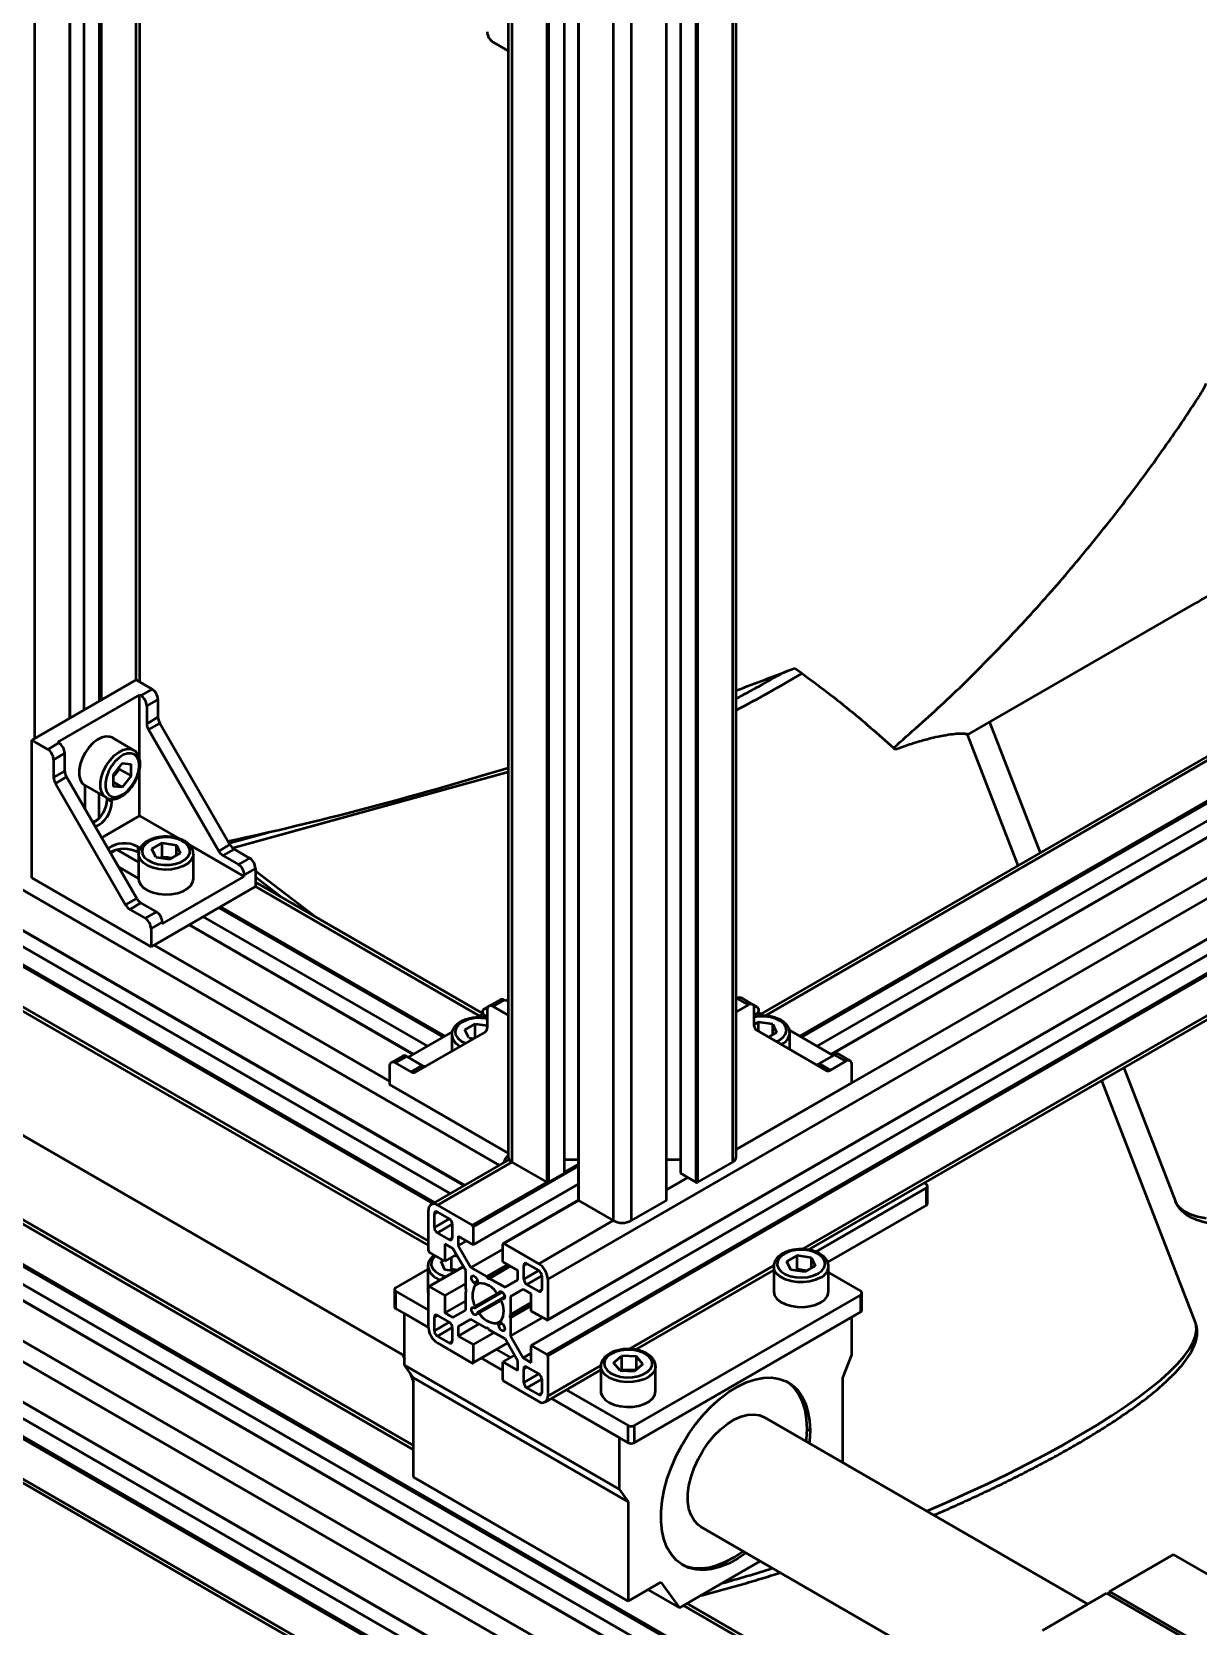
# Model space of a CAD drawing. Header units: millimetres. Extents: x 32504 to 36677, y 41990 to 42879.
# Drawn here: x 36471.3 to 36526.6, y 42677.5 to 42753.1 of the extents above; entities that cross this region are included whole.
import ezdxf

# ---------------------------------------------------------------- set-up
doc = ezdxf.new("R2010")
doc.units = ezdxf.units.MM
doc.layers.add('Net_dam', color=7, linetype='Continuous', lineweight=50)

msp = doc.modelspace()

# ---------------------------------------------------------------- linework, layer by layer
at = {"layer": 'Net_dam'}
for p, q in [((36476.2698, 42722.3648), (36476.2698, 42767.3073)), ((36476.4455, 42722.2633), (36476.4455, 42767.3773)), ((36473.7949, 42720.936), (36473.7949, 42765.8786)), ((36474.5303, 42721.3606), (36474.5303, 42766.3031)), ((36474.6152, 42721.4096), (36474.6152, 42766.3521)), ((36471.4615, 42719.589), (36471.4615, 42765.152)), ((36473.1161, 42720.5442), (36473.1161, 42765.4867)), ((36473.1337, 42720.5543), (36473.1337, 42765.4969)), ((36493.9131, 42758.5401), (36493.9131, 42699.7492)), ((36494.0889, 42758.2952), (36494.0889, 42699.5043)), ((36504.5541, 42758.2952), (36504.5541, 42699.5043)), ((36504.7298, 42699.7492), (36504.7298, 42758.4407)), ((36502.0792, 42757.7645), (36502.0792, 42698.9736)), ((36495.7435, 42757.34), (36495.7435, 42698.5491)), ((36495.8284, 42757.34), (36495.8284, 42698.5491)), ((36496.5638, 42757.1535), (36496.5638, 42698.9736)), ((36502.8146, 42757.34), (36502.8146, 42698.5491)), ((36502.8994, 42757.34), (36502.8994, 42698.5491)), ((36497.225, 42756.4991), (36497.225, 42697.7082)), ((36497.2426, 42756.4746), (36497.2426, 42697.6837)), ((36501.4004, 42756.4746), (36501.4004, 42697.6837)), ((36501.4179, 42697.7082), (36501.4179, 42756.4892)), ((36498.8972, 42755.5194), (36498.8972, 42696.7285)), ((36499.7457, 42755.5194), (36499.7457, 42696.7285)), ((36493.9131, 42752.1909), (36493.1979, 42752.6038)), ((36573.5677, 42738.8551), (36495.7859, 42693.9526)), ((36495.7735, 42692.0144), (36573.5553, 42736.9169)), ((36573.5677, 42736.9444), (36495.7859, 42692.0419)), ((36572.7899, 42735.7113), (36495.0081, 42690.8089)), ((36573.5253, 42735.2868), (36495.7435, 42690.3843)), ((36573.5677, 42735.2133), (36495.7859, 42690.3108)), ((36563.951, 42734.2833), (36504.7298, 42700.0956)), ((36553.3444, 42733.9147), (36505.9058, 42706.5289)), ((36553.4859, 42733.7934), (36506.1036, 42706.4402)), ((36555.1405, 42732.8382), (36507.7362, 42705.4723)), ((36555.2253, 42732.7892), (36507.821, 42705.4233)), ((36555.9609, 42732.3646), (36508.5565, 42704.9987)), ((36556.622, 42731.983), (36509.2177, 42704.617)), ((36556.6396, 42731.9728), (36509.2352, 42704.6069)), ((36442.7529, 42728.65), (36493.4888, 42699.3608)), ((36442.7529, 42726.7393), (36491.8339, 42698.4054)), ((36442.7654, 42726.7118), (36491.8164, 42698.3953)), ((36562.8016, 42727.0875), (36507.8596, 42695.3701)), ((36508.1614, 42695.3414), (36562.7925, 42726.8792)), ((36515.7021, 42719.7603), (36526.5389, 42726.0162)), ((36442.7529, 42725.0082), (36490.3346, 42697.5399)), ((36442.7954, 42725.0817), (36490.4195, 42697.5889)), ((36443.5307, 42725.5062), (36491.1549, 42698.0134)), ((36422.9443, 42722.2356), (36518.2195, 42667.2343)), ((36422.9867, 42722.309), (36518.3044, 42667.2833)), ((36444.3358, 42722.1837), (36490.1291, 42695.7478)), ((36444.3358, 42721.9808), (36490.1291, 42695.5449)), ((36476.2698, 42722.3648), (36471.32, 42719.5073)), ((36476.2698, 42722.3648), (36477.0193, 42721.9321)), ((36477.0193, 42721.9321), (36476.489, 42721.6259)), ((36421.4876, 42721.4436), (36516.8053, 42666.4179)), ((36516.8229, 42666.428), (36421.5176, 42721.4466)), ((36422.9443, 42721.3863), (36517.484, 42666.8097)), ((36476.4183, 42721.6667), (36472.5292, 42719.4216)), ((36476.4183, 42718.6448), (36476.4183, 42721.6667)), ((36476.4183, 42721.6667), (36476.489, 42721.6259)), ((36477.3022, 42721.4422), (36476.7718, 42721.136)), ((36476.7718, 42721.136), (36476.7718, 42720.2915)), ((36477.3022, 42721.4422), (36477.3022, 42720.5976)), ((36419.833, 42720.4884), (36515.9995, 42664.9727)), ((36476.7718, 42720.2915), (36477.3022, 42720.5976)), ((36419.4087, 42719.7536), (36515.5753, 42664.2378)), ((36476.1419, 42719.0409), (36475.1237, 42719.6287)), ((36477.385, 42720.3188), (36476.8547, 42720.0127)), ((36476.8547, 42720.0127), (36480.1821, 42714.2494)), ((36477.385, 42720.3188), (36480.7124, 42714.5556)), ((36518.1037, 42713.5706), (36515.6941, 42719.7809)), ((36516.7483, 42720.3642), (36519.1498, 42714.1745)), ((36471.32, 42712.975), (36471.32, 42719.5073)), ((36471.32, 42719.5073), (36472.0696, 42719.0746)), ((36472.5999, 42719.3808), (36472.0696, 42719.0746)), ((36472.8828, 42718.8909), (36472.3524, 42718.5847)), ((36472.5292, 42719.4216), (36472.5999, 42719.3808)), ((36472.8828, 42718.0463), (36472.8828, 42718.8909)), ((36472.3524, 42718.5847), (36472.3524, 42717.7402)), ((36475.6051, 42718.4173), (36475.1794, 42717.8878)), ((36475.4651, 42718.1382), (36475.2523, 42717.8734)), ((36475.4651, 42718.1382), (36475.4651, 42718.2431)), ((36475.4651, 42718.1382), (36476.0308, 42717.8116)), ((36475.6051, 42718.4173), (36476.0308, 42718.3792)), ((36476.0308, 42717.8116), (36476.0308, 42718.3792)), ((36419.4087, 42717.8429), (36515.5753, 42662.3271)), ((36419.4212, 42717.8154), (36515.5791, 42662.3046)), ((36472.3524, 42717.7402), (36472.8828, 42718.0463)), ((36472.9656, 42717.7676), (36472.4353, 42717.4614)), ((36472.4353, 42717.4614), (36475.7627, 42711.6981)), ((36476.293, 42712.0043), (36472.9656, 42717.7676)), ((36473.8238, 42717.377), (36474.842, 42716.7891)), ((36473.8303, 42717.3732), (36473.8303, 42716.2699)), ((36475.1794, 42717.8878), (36475.1794, 42717.3202)), ((36475.2523, 42717.8734), (36475.1794, 42717.7828)), ((36475.1794, 42717.5278), (36475.6051, 42717.2821)), ((36476.0308, 42717.8116), (36475.6051, 42717.2821)), ((36476.4183, 42715.9183), (36476.4183, 42718.0619)), ((36493.9131, 42717.9985), (36480.8457, 42714.3922)), ((36420.1865, 42716.6098), (36516.3531, 42661.0941)), ((36474.502, 42716.9854), (36474.502, 42715.8117)), ((36474.8909, 42716.7186), (36474.8909, 42716.7699)), ((36475.1172, 42716.588), (36474.8909, 42716.7186)), ((36475.1172, 42716.588), (36475.1172, 42716.716)), ((36475.6051, 42717.2821), (36475.1794, 42717.3202)), ((36419.4087, 42716.1118), (36515.5753, 42660.5961)), ((36419.4512, 42716.1853), (36515.6177, 42660.6696)), ((36474.6295, 42714.8856), (36476.4183, 42715.9183)), ((36476.4183, 42715.9183), (36478.2843, 42714.8411)), ((36474.2424, 42715.6419), (36474.1681, 42715.6848)), ((36474.4576, 42715.7661), (36474.2052, 42715.6204)), ((36480.6699, 42714.6292), (36482.5144, 42715.1382)), ((36446.4856, 42714.8651), (36488.9977, 42690.3234)), ((36476.3476, 42714.4569), (36476.4623, 42714.3907)), ((36476.3476, 42714.4569), (36476.3476, 42714.1956)), ((36477.5041, 42714.6366), (36477.0126, 42714.3528)), ((36477.1925, 42713.9652), (36477.0126, 42714.3528)), ((36477.5041, 42714.6366), (36478.1755, 42714.5327)), ((36477.5041, 42713.9833), (36477.5041, 42714.6366)), ((36478.1755, 42714.5327), (36478.3555, 42714.1451)), ((36478.1755, 42714.0412), (36478.1755, 42714.5327)), ((36478.8023, 42714.542), (36481.3963, 42713.0445)), ((36480.1821, 42714.2494), (36480.7124, 42714.5556)), ((36480.9124, 42714.3444), (36480.3821, 42714.0383)), ((36480.9124, 42714.3444), (36481.6438, 42713.9222)), ((36419.4087, 42714.2011), (36515.5753, 42658.6854)), ((36419.533, 42713.9264), (36515.6134, 42658.4604)), ((36475.0538, 42714.1507), (36475.3066, 42714.2967)), ((36475.0909, 42714.0864), (36475.0909, 42714.1722)), ((36475.3676, 42714.3122), (36476.384, 42713.7255)), ((36476.3887, 42714.1719), (36476.3476, 42714.1956)), ((36476.384, 42714.1183), (36476.384, 42712.9425)), ((36477.1925, 42713.9652), (36477.8639, 42713.8613)), ((36477.5041, 42713.9833), (36477.4135, 42713.931)), ((36477.5041, 42713.9833), (36477.8398, 42713.9314)), ((36477.8398, 42713.9314), (36477.9546, 42713.9137)), ((36477.8639, 42713.8613), (36478.3555, 42714.1451)), ((36478.984, 42712.9425), (36478.984, 42714.1183)), ((36480.3821, 42714.0383), (36481.1135, 42713.6161)), ((36481.6438, 42713.9222), (36481.1135, 42713.6161)), ((36476.9769, 42709.7094), (36471.32, 42712.975)), ((36476.384, 42712.95), (36475.4285, 42713.5016)), ((36477.5072, 42710.7994), (36481.3963, 42713.0445)), ((36481.9266, 42713.4323), (36481.3963, 42713.1262)), ((36481.3963, 42713.0445), (36481.3963, 42713.1262)), ((36481.9266, 42713.4323), (36481.9266, 42712.5668)), ((36481.9266, 42713.3125), (36484.7972, 42711.1125)), ((36483.1906, 42712.04), (36481.9266, 42713.0087)), ((36481.9266, 42712.5668), (36476.9769, 42709.7094)), ((36492.71, 42706.5446), (36481.9266, 42712.7697)), ((36481.9266, 42712.5668), (36492.5614, 42706.4275)), ((36475.7627, 42711.6981), (36476.293, 42712.0043)), ((36476.493, 42711.7932), (36475.9627, 42711.487)), ((36475.9627, 42711.487), (36476.6941, 42711.0648)), ((36477.2244, 42711.371), (36476.493, 42711.7932)), ((36477.2244, 42711.371), (36476.6941, 42711.0648)), ((36480.1872, 42711.5626), (36490.8219, 42705.4233)), ((36480.272, 42711.6116), (36490.9068, 42705.4723)), ((36445.6518, 42711.1352), (36489.422, 42685.8672)), ((36489.422, 42686.07), (36445.8275, 42711.2366)), ((36477.5072, 42710.8811), (36476.9769, 42710.5749)), ((36476.9769, 42710.5749), (36476.9769, 42709.7094)), ((36477.5072, 42710.8811), (36477.5072, 42710.7994)), ((36478.773, 42710.7462), (36489.4077, 42704.6069)), ((36489.4253, 42704.617), (36478.7905, 42710.7564)), ((36479.4516, 42711.138), (36490.0864, 42704.9987)), ((36477.1183, 42709.791), (36488.2906, 42703.3414)), ((36492.9861, 42706.8896), (36492.7929, 42706.7781)), ((36493.5283, 42707.2035), (36492.9979, 42706.8973)), ((36493.1979, 42706.8775), (36493.7283, 42707.1837)), ((36493.9131, 42706.4646), (36493.1979, 42706.8775)), ((36493.799, 42707.1428), (36493.7283, 42707.1837)), ((36493.799, 42707.1428), (36493.9131, 42707.2087)), ((36504.7298, 42707.2402), (36504.7733, 42707.2653)), ((36505.3036, 42706.9591), (36504.7298, 42706.6279)), ((36505.3036, 42706.9591), (36504.7733, 42707.2653)), ((36505.5036, 42706.9789), (36504.9733, 42707.2851)), ((36505.7086, 42706.8597), (36505.5155, 42706.9712)), ((36505.5864, 42705.9512), (36505.5864, 42706.7958)), ((36492.3533, 42706.0643), (36491.8618, 42705.7805)), ((36492.3533, 42706.0643), (36492.9151, 42705.9774)), ((36492.3533, 42705.411), (36492.3533, 42706.0643)), ((36492.71, 42706.5133), (36492.4485, 42706.3623)), ((36492.71, 42706.5949), (36492.71, 42706.5133)), ((36492.9151, 42706.3949), (36492.71, 42706.5133)), ((36492.9151, 42706.7142), (36492.9151, 42705.8696)), ((36505.7915, 42706.5949), (36505.5864, 42706.4765)), ((36505.7884, 42706.1459), (36505.5864, 42706.0293)), ((36506.4598, 42706.0421), (36505.7884, 42706.1459)), ((36505.7884, 42705.6994), (36505.7884, 42706.1459)), ((36505.7915, 42706.5949), (36505.7915, 42706.6766)), ((36506.056, 42706.4422), (36505.7915, 42706.5949)), ((36506.4598, 42706.0421), (36506.6397, 42705.6544)), ((36506.4598, 42705.5506), (36506.4598, 42706.0421)), ((36491.2557, 42705.6737), (36489.1745, 42704.4723)), ((36492.8322, 42705.6865), (36489.5048, 42703.765)), ((36491.2332, 42705.546), (36491.2332, 42704.7631)), ((36492.0417, 42705.3929), (36491.8618, 42705.7805)), ((36492.0417, 42705.3929), (36492.2643, 42705.3585)), ((36492.3533, 42705.411), (36492.2627, 42705.3587)), ((36492.3533, 42705.411), (36492.3549, 42705.4108)), ((36508.9967, 42703.8466), (36505.6693, 42705.7681)), ((36506.2529, 42705.4311), (36506.6397, 42705.6544)), ((36509.327, 42704.5539), (36507.2505, 42705.7526)), ((36507.2683, 42704.8447), (36507.2683, 42705.6277)), ((36488.9038, 42704.5329), (36488.3735, 42704.2268)), ((36488.5735, 42704.207), (36489.1038, 42704.5131)), ((36489.8352, 42704.0909), (36489.1038, 42704.5131)), ((36506.8875, 42705.097), (36506.8591, 42705.0811)), ((36509.3977, 42704.5948), (36508.6664, 42704.1726)), ((36509.9281, 42704.2886), (36509.3977, 42704.5948)), ((36510.1281, 42704.3084), (36509.5977, 42704.6146)), ((36488.2906, 42704.0436), (36488.2906, 42703.1781)), ((36489.3048, 42703.7848), (36488.5735, 42704.207)), ((36489.3048, 42703.7848), (36489.8352, 42704.0909)), ((36508.6664, 42704.1726), (36509.1967, 42703.8664)), ((36509.9281, 42704.2886), (36509.1967, 42703.8664)), ((36510.2109, 42703.2598), (36510.2109, 42704.1253)), ((36523.1089, 42703.9704), (36525.5677, 42697.6331)), ((36488.2906, 42703.1781), (36493.9131, 42699.9323)), ((36504.7298, 42700.0956), (36510.2109, 42703.2598)), ((36526.5131, 42691.8961), (36522.0628, 42703.3665)), ((36493.9513, 42699.6277), (36490.2534, 42697.493)), ((36494.0889, 42699.5043), (36490.5534, 42697.4633)), ((36497.225, 42699.3063), (36492.2504, 42696.4346)), ((36494.0889, 42699.5043), (36495.7435, 42698.5491)), ((36497.225, 42699.6049), (36496.5638, 42699.6049)), ((36497.225, 42699.4043), (36496.5638, 42699.0226)), ((36502.0792, 42699.6049), (36501.4179, 42699.6049)), ((36504.5541, 42699.5043), (36502.8994, 42698.5491)), ((36495.7435, 42698.5491), (36492.208, 42696.5081)), ((36497.225, 42698.4571), (36492.2504, 42695.5854)), ((36496.5638, 42698.9736), (36495.8284, 42698.5491)), ((36502.4327, 42698.7695), (36501.4179, 42698.1837)), ((36502.8146, 42698.5491), (36502.0792, 42698.9736)), ((36513.6393, 42698.5037), (36513.7465, 42698.4419)), ((36497.2288, 42697.696), (36493.677, 42695.6456)), ((36513.7465, 42698.2786), (36508.4988, 42695.2492)), ((36513.7465, 42697.4621), (36513.7465, 42698.2786)), ((36513.805, 42697.5437), (36513.805, 42698.3602)), ((36490.1291, 42695.3075), (36490.1291, 42697.2183)), ((36490.5534, 42697.1366), (36490.4119, 42697.055)), ((36490.4119, 42696.4017), (36490.4119, 42697.055)), ((36490.5534, 42697.4633), (36492.208, 42696.5081)), ((36490.5534, 42697.1366), (36491.119, 42696.8101)), ((36497.2426, 42697.6837), (36493.707, 42695.6427)), ((36497.2426, 42697.6837), (36498.8972, 42696.7285)), ((36501.4004, 42697.6837), (36499.7457, 42696.7285)), ((36513.7465, 42697.4621), (36509.0616, 42694.7575)), ((36491.1192, 42696.81), (36490.4119, 42696.4017)), ((36491.2605, 42696.565), (36490.5534, 42696.1568)), ((36491.2605, 42696.5651), (36491.2605, 42695.9119)), ((36492.2504, 42696.4346), (36492.2504, 42695.5854)), ((36498.8972, 42696.7285), (36495.3617, 42694.6875)), ((36491.119, 42695.8302), (36490.5534, 42696.1568)), ((36491.2933, 42695.403), (36490.9069, 42695.6261)), ((36490.9069, 42695.6261), (36490.9069, 42694.8095)), ((36491.2605, 42695.9119), (36491.119, 42695.8302)), ((36492.2504, 42695.5854), (36491.5433, 42695.9936)), ((36491.5433, 42695.9936), (36491.5433, 42695.5474)), ((36491.9298, 42695.7705), (36491.5433, 42695.5474)), ((36491.5433, 42695.5474), (36492.1469, 42694.502)), ((36493.6646, 42694.769), (36493.6646, 42695.6182)), ((36493.707, 42695.6427), (36495.3617, 42694.6875)), ((36490.9069, 42694.8095), (36490.1715, 42695.2341)), ((36490.8352, 42694.8509), (36490.7304, 42694.7905)), ((36490.9103, 42694.4029), (36490.7304, 42694.7905)), ((36491.4537, 42695.1252), (36490.9069, 42694.8095)), ((36491.222, 42694.421), (36491.222, 42694.9914)), ((36491.8969, 42694.3576), (36491.2933, 42695.403)), ((36491.5087, 42695.0299), (36491.3351, 42695.0567)), ((36493.6646, 42695.3782), (36492.1469, 42694.502)), ((36494.3717, 42694.3608), (36493.6646, 42694.769)), ((36494.796, 42694.6874), (36494.6546, 42694.6057)), ((36494.796, 42694.6874), (36495.3617, 42694.3609)), ((36507.6268, 42695.0742), (36507.1353, 42694.7905)), ((36507.3152, 42694.4029), (36507.1353, 42694.7905)), ((36508.2983, 42694.9704), (36507.6268, 42695.0742)), ((36507.6268, 42694.421), (36507.6268, 42695.0742)), ((36508.2983, 42694.9704), (36508.4782, 42694.5828)), ((36508.2983, 42694.4789), (36508.2983, 42694.9704)), ((36490.1019, 42694.4258), (36488.5735, 42693.5434)), ((36490.1019, 42694.556), (36490.1019, 42693.3802)), ((36491.7844, 42694.5524), (36490.1415, 42693.604)), ((36491.7932, 42694.5372), (36490.1715, 42693.601)), ((36491.3954, 42694.3278), (36490.9103, 42694.4029)), ((36491.222, 42694.421), (36491.1313, 42694.3687)), ((36491.4861, 42694.3801), (36491.222, 42694.421)), ((36491.8969, 42693.5064), (36491.8969, 42694.3576)), ((36492.1469, 42694.502), (36492.884, 42694.0764)), ((36493.8741, 42694.648), (36492.884, 42694.0764)), ((36492.884, 42694.0764), (36492.9575, 42693.985)), ((36493.9901, 42694.5811), (36492.9575, 42693.985)), ((36492.9575, 42693.985), (36493.031, 42693.9916)), ((36494.0211, 42694.5632), (36493.031, 42693.9916)), ((36493.031, 42693.9916), (36493.7682, 42693.566)), ((36494.3717, 42693.9146), (36494.3717, 42694.3608)), ((36494.6546, 42693.9525), (36494.6546, 42694.6057)), ((36495.3618, 42694.3608), (36494.6546, 42693.9525)), ((36495.5031, 42694.1158), (36494.796, 42693.7076)), ((36495.5031, 42694.1159), (36495.5031, 42693.4627)), ((36495.7859, 42693.9526), (36495.7859, 42692.0419)), ((36506.5154, 42694.5941), (36499.6572, 42690.635)), ((36499.957, 42690.6051), (36506.5068, 42694.3862)), ((36506.5068, 42694.556), (36506.5068, 42693.3802)), ((36507.9867, 42694.299), (36507.3152, 42694.4029)), ((36507.6268, 42694.421), (36507.5362, 42694.3687)), ((36507.9626, 42694.3691), (36507.6268, 42694.421)), ((36508.0773, 42694.3513), (36507.9626, 42694.3691)), ((36507.9867, 42694.299), (36508.4782, 42694.5828)), ((36509.1068, 42693.3802), (36509.1068, 42694.556)), ((36509.1068, 42694.2625), (36510.6352, 42693.3802)), ((36488.5149, 42693.4618), (36488.5149, 42692.6453)), ((36488.5735, 42693.3802), (36490.1291, 42692.4821)), ((36488.5735, 42693.3802), (36488.5735, 42692.5636)), ((36490.1291, 42691.6658), (36490.1291, 42693.5765)), ((36490.1715, 42693.601), (36490.9069, 42693.1764)), ((36491.8969, 42693.7479), (36490.9069, 42693.1764)), ((36490.9069, 42693.1764), (36490.9069, 42692.3599)), ((36491.9393, 42693.397), (36491.8969, 42693.5064)), ((36491.8969, 42693.3366), (36491.9393, 42693.397)), ((36491.8969, 42692.4854), (36491.8969, 42693.3366)), ((36492.4489, 42693.8549), (36492.3062, 42693.7725)), ((36492.3419, 42692.5954), (36493.6253, 42693.3363)), ((36493.3822, 42693.2674), (36492.3484, 42692.6706)), ((36492.5328, 42693.7576), (36492.3486, 42693.6513)), ((36493.4504, 42693.2355), (36493.6251, 42693.3364)), ((36493.6059, 42693.3488), (36493.4661, 42693.2681)), ((36493.7682, 42693.566), (36494.3717, 42693.9146)), ((36494.6217, 42693.4815), (36494.0182, 42693.133)), ((36494.6218, 42693.4815), (36494.0182, 42693.133)), ((36495.0081, 42693.2585), (36494.6217, 42693.4815)), ((36495.3617, 42693.381), (36494.796, 42693.7076)), ((36495.0081, 42692.4419), (36495.0081, 42693.2585)), ((36495.5031, 42693.4626), (36495.3617, 42693.381)), ((36510.6352, 42693.2169), (36499.8872, 42687.0122)), ((36510.6352, 42692.4003), (36510.6352, 42693.2169)), ((36510.6938, 42692.482), (36510.6938, 42693.2985)), ((36488.5735, 42692.5636), (36490.1291, 42691.6656)), ((36491.8969, 42692.9314), (36490.9069, 42692.3599)), ((36491.2933, 42692.1368), (36491.8969, 42692.4854)), ((36493.5706, 42693.0213), (36492.4647, 42692.3829)), ((36493.5665, 42692.948), (36492.5328, 42692.3512)), ((36493.7478, 42693.1238), (36493.5731, 42693.023)), ((36493.7489, 42693.1012), (36493.609, 42693.0204)), ((36495.0081, 42692.8174), (36493.9757, 42692.2214)), ((36494.0182, 42693.133), (36494.0182, 42692.2817)), ((36495.0081, 42692.8532), (36494.0182, 42692.2817)), ((36495.0081, 42692.6835), (36494.0182, 42692.112)), ((36495.7435, 42692.0174), (36495.0081, 42692.4419)), ((36488.9977, 42692.3187), (36490.1291, 42691.6656)), ((36488.9977, 42689.8691), (36488.9977, 42692.3187)), ((36490.5534, 42692.2374), (36490.4119, 42692.1557)), ((36490.4119, 42691.5025), (36490.4119, 42692.1557)), ((36491.1192, 42691.9108), (36490.4119, 42691.5025)), ((36490.5534, 42692.2374), (36491.119, 42691.9108)), ((36491.2605, 42691.6657), (36490.5534, 42691.2575)), ((36490.9069, 42692.3599), (36491.2933, 42692.1368)), ((36491.2605, 42691.6659), (36491.2605, 42691.0126)), ((36492.1469, 42692.0524), (36491.5433, 42691.7038)), ((36492.147, 42692.0523), (36491.5433, 42691.7038)), ((36492.5334, 42691.8292), (36491.5433, 42691.2576)), ((36491.5433, 42691.7038), (36491.5433, 42691.2576)), ((36492.884, 42691.6268), (36492.1469, 42692.0524)), ((36493.5664, 42691.9671), (36493.3823, 42691.8608)), ((36493.6089, 42691.8459), (36493.4661, 42691.7635)), ((36494.0182, 42692.2817), (36493.9757, 42692.2214)), ((36493.9757, 42692.2214), (36494.0182, 42692.112)), ((36495.5362, 42692.1371), (36494.0182, 42691.2608)), ((36494.0182, 42692.112), (36494.0182, 42691.2608)), ((36510.6352, 42692.4003), (36499.8872, 42686.1956)), ((36510.2109, 42690.3589), (36510.2109, 42692.1554)), ((36491.119, 42690.931), (36490.5534, 42691.2575)), ((36492.208, 42689.9757), (36490.5534, 42690.9309)), ((36491.2605, 42691.0126), (36491.119, 42690.931)), ((36491.5433, 42691.2576), (36492.2504, 42690.8494)), ((36492.238, 42689.9728), (36493.8809, 42690.9212)), ((36493.2405, 42691.421), (36492.2504, 42690.8494)), ((36493.8721, 42690.9364), (36492.2504, 42690.0002)), ((36492.9575, 42691.6334), (36492.884, 42691.6268)), ((36493.031, 42691.542), (36492.9575, 42691.6334)), ((36493.7682, 42691.1164), (36493.031, 42691.542)), ((36494.3717, 42690.071), (36493.7682, 42691.1164)), ((36494.0182, 42691.2608), (36494.6217, 42690.2154)), ((36488.9203, 42690.3681), (36488.9977, 42690.1687)), ((36492.2504, 42690.8494), (36492.2504, 42690.0002)), ((36492.6497, 42690.2104), (36493.6646, 42689.6245)), ((36493.3569, 42690.6187), (36494.018, 42690.2371)), ((36494.2114, 42690.3487), (36493.6646, 42690.033)), ((36495.0081, 42690.4384), (36494.6217, 42690.2154)), ((36494.6217, 42690.2154), (36495.0081, 42689.9923)), ((36495.0081, 42689.9923), (36495.0081, 42690.8089)), ((36495.0081, 42690.8089), (36495.7435, 42690.3843)), ((36495.7859, 42690.3108), (36495.7859, 42688.4001)), ((36498.9108, 42689.9786), (36499.2982, 42690.3117)), ((36499.9918, 42690.2846), (36499.2982, 42690.3117)), ((36499.2982, 42689.6585), (36499.2982, 42690.3117)), ((36500.2979, 42689.9243), (36499.9918, 42690.2846)), ((36499.9918, 42689.6611), (36499.9918, 42690.2846)), ((36509.7867, 42689.2785), (36510.2109, 42690.3589)), ((36488.9977, 42689.8691), (36499.1801, 42683.9909)), ((36489.422, 42689.2785), (36488.9977, 42689.8691)), ((36489.2504, 42689.5173), (36489.422, 42689.0752)), ((36493.6646, 42689.1838), (36493.6646, 42690.033)), ((36493.6646, 42690.033), (36494.3717, 42689.6248)), ((36494.3717, 42689.6248), (36494.3717, 42690.071)), ((36494.796, 42689.7882), (36494.6546, 42689.7065)), ((36494.6546, 42689.0533), (36494.6546, 42689.7065)), ((36495.3618, 42689.4615), (36494.6546, 42689.0533)), ((36494.796, 42689.7882), (36495.3617, 42689.4616)), ((36495.6617, 42688.1254), (36498.3043, 42689.651)), ((36498.3116, 42689.8582), (36495.7859, 42688.4001)), ((36498.3043, 42689.8208), (36498.3043, 42688.645)), ((36499.2169, 42689.6183), (36498.9108, 42689.9786)), ((36499.2169, 42689.6183), (36499.9104, 42689.5912)), ((36499.2499, 42689.617), (36499.2982, 42689.6585)), ((36499.645, 42689.645), (36499.2982, 42689.6585)), ((36499.9587, 42689.6327), (36499.645, 42689.645)), ((36500.2979, 42689.9243), (36499.9104, 42689.5912)), ((36500.9043, 42688.645), (36500.9043, 42689.8208)), ((36489.422, 42689.2785), (36499.6043, 42683.4004)), ((36489.422, 42684.5615), (36489.422, 42689.2785)), ((36495.3617, 42688.1551), (36493.707, 42689.1103)), ((36495.5031, 42689.2165), (36494.796, 42688.8083)), ((36495.3617, 42688.4818), (36494.796, 42688.8083)), ((36495.5031, 42689.2167), (36495.5031, 42688.5634)), ((36496.6688, 42688.7068), (36499.6043, 42687.0122)), ((36509.7867, 42685.2502), (36509.7867, 42689.2785)), ((36495.5031, 42688.5634), (36495.3617, 42688.4818)), ((36495.9615, 42688.2986), (36499.6043, 42686.1956)), ((36495.9615, 42688.2986), (36499.1801, 42686.4406)), ((36521.4033, 42678.5441), (36506.0539, 42687.4051)), ((36499.1801, 42686.4406), (36499.1801, 42683.9909)), ((36499.6043, 42686.1956), (36499.6043, 42687.0122)), ((36499.8872, 42687.0122), (36499.8872, 42686.1956)), ((36508.231, 42686.7663), (36508.0896, 42686.848)), ((36489.422, 42684.5615), (36499.6043, 42678.6834)), ((36499.1801, 42683.9909), (36499.6043, 42683.4004)), ((36499.6043, 42683.4004), (36499.6043, 42678.6834)), ((36503.0542, 42682.2088), (36519.2522, 42672.8579)), ((36502.0307, 42678.3694), (36505.8679, 42680.5845)), ((36525.4747, 42680.8945), (36522.4342, 42679.1392)), ((36529.4345, 42678.6086), (36525.4747, 42680.8945)), ((36499.6043, 42678.6834), (36501.16, 42679.5814)), ((36501.16, 42679.5814), (36502.0307, 42678.3694)), ((36500.5456, 42679.2268), (36502.0307, 42678.3694)), ((36522.2928, 42679.0576), (36519.2522, 42677.3023)), ((36522.2928, 42679.0576), (36526.2526, 42676.7716)), ((36522.4342, 42679.1392), (36526.394, 42676.8533)), ((36522.4342, 42678.976), (36522.4342, 42679.1392)), ((36502.2203, 42678.4788), (36519.2522, 42668.6465)), ((36519.2522, 42668.8494), (36502.396, 42678.5803))]:
    msp.add_line(p, q, dxfattribs=at)
at = {"layer": 'Net_dam', "flags": 128}
for points in [[(36475.1237, 42719.6287), (36475.0227, 42719.6712), (36474.8378, 42719.6877), (36474.6334, 42719.6403), (36474.4203, 42719.5317), (36474.2101, 42719.3675), (36474.0141, 42719.1568), (36473.8429, 42718.9108), (36473.7057, 42718.6428), (36473.6099, 42718.3672), (36473.5607, 42718.099), (36473.5607, 42717.8525), (36473.6099, 42717.6411), (36473.7057, 42717.4762), (36473.8238, 42717.377)], [(36474.8385, 42716.7912), (36474.724, 42716.8883), (36474.6282, 42717.0533), (36474.579, 42717.2647), (36474.579, 42717.5112), (36474.6282, 42717.7794), (36474.724, 42718.0549), (36474.8612, 42718.323), (36475.0324, 42718.569), (36475.2283, 42718.7797), (36475.4385, 42718.9439), (36475.6516, 42719.0525), (36475.8561, 42719.0999), (36476.0409, 42719.0834), (36476.1464, 42719.0383)], [(36476.4112, 42718.315), (36476.3859, 42718.5319), (36476.3115, 42718.7059), (36476.1927, 42718.8261), (36476.037, 42718.885), (36475.8542, 42718.8788), (36475.6557, 42718.8079), (36475.4541, 42718.6769), (36475.2619, 42718.4938), (36475.0913, 42718.2703), (36474.953, 42718.0204), (36474.8556, 42717.7597), (36474.8054, 42717.5047), (36474.8054, 42717.2713), (36474.8556, 42717.0744), (36474.953, 42716.9261), (36475.0913, 42716.8358), (36475.2619, 42716.8093), (36475.4541, 42716.8481), (36475.6557, 42716.9499), (36475.8542, 42717.1082), (36476.037, 42717.3131), (36476.1927, 42717.5517), (36476.3115, 42717.809), (36476.3859, 42718.0689), (36476.4112, 42718.315)], [(36475.1794, 42717.7929), (36475.2023, 42717.8162), (36475.2523, 42717.8734)], [(36476.8779, 42714.7143), (36476.7028, 42714.5839), (36476.5893, 42714.4326), (36476.5446, 42714.2696), (36476.5715, 42714.1054), (36476.6683, 42713.9502), (36476.8289, 42713.8137), (36477.0432, 42713.7046), (36477.2978, 42713.6297), (36477.5767, 42713.5938), (36477.8623, 42713.5989), (36478.1368, 42713.645), (36478.3827, 42713.7289), (36478.5848, 42713.8456), (36478.7302, 42713.9876), (36478.81, 42714.146), (36478.8189, 42714.3109), (36478.7566, 42714.4719), (36478.6269, 42714.6189), (36478.4379, 42714.7426), (36478.2016, 42714.8353), (36477.9327, 42714.8912), (36477.6482, 42714.9067), (36477.366, 42714.8809), (36477.1037, 42714.8154), (36476.8779, 42714.7143)], [(36478.984, 42714.1142), (36478.9571, 42713.9665), (36478.8622, 42713.8011), (36478.7037, 42713.6528), (36478.4903, 42713.5296), (36478.2334, 42713.4381), (36477.9469, 42713.3833), (36477.6462, 42713.3681), (36477.3475, 42713.3934), (36477.067, 42713.4577), (36476.8198, 42713.5577), (36476.6191, 42713.6878), (36476.4759, 42713.8412), (36476.3977, 42714.0095), (36476.384, 42714.1235)], [(36477.9459, 42713.9086), (36477.9144, 42713.9168), (36477.8398, 42713.9314)], [(36476.384, 42712.9425), (36476.3977, 42712.8337), (36476.4759, 42712.6654), (36476.6191, 42712.512), (36476.8198, 42712.3819), (36477.067, 42712.2819), (36477.3475, 42712.2176), (36477.6462, 42712.1923), (36477.9469, 42712.2075), (36478.2334, 42712.2623), (36478.4903, 42712.3538), (36478.7037, 42712.477), (36478.8622, 42712.6253), (36478.9571, 42712.7907), (36478.984, 42712.9425)], [(36492.71, 42706.5949), (36492.7155, 42706.6555), (36492.7316, 42706.7075), (36492.7577, 42706.7489), (36492.7929, 42706.778), (36492.8357, 42706.7939), (36492.8846, 42706.7959), (36492.9235, 42706.7883)], [(36505.578, 42706.87), (36505.6169, 42706.8775), (36505.6658, 42706.8756), (36505.7087, 42706.8597), (36505.7438, 42706.8305), (36505.77, 42706.7891), (36505.7861, 42706.7371), (36505.7915, 42706.6766)], [(36491.7271, 42706.142), (36491.552, 42706.0117), (36491.4385, 42705.8603), (36491.3938, 42705.6973), (36491.4207, 42705.5331), (36491.5175, 42705.3779), (36491.6781, 42705.2414), (36491.8807, 42705.137)], [(36506.6208, 42705.2187), (36506.7744, 42705.2929), (36506.9495, 42705.4233), (36507.063, 42705.5747), (36507.1077, 42705.7376), (36507.0808, 42705.9019), (36506.984, 42706.0571), (36506.8234, 42706.1935), (36506.6091, 42706.3026), (36506.3544, 42706.3775), (36506.0756, 42706.4135), (36505.7899, 42706.4083), (36505.5864, 42706.3784)], [(36527.0207, 42696.8244), (36526.6131, 42696.9088), (36526.2677, 42697.0219), (36525.9859, 42697.1633), (36525.7689, 42697.3322), (36525.6175, 42697.5282), (36525.5677, 42697.6331)], [(36490.4672, 42695.0634), (36490.3556, 42694.948), (36490.2759, 42694.7896), (36490.2669, 42694.6247), (36490.3293, 42694.4637), (36490.459, 42694.3167), (36490.648, 42694.193), (36490.8843, 42694.1002), (36490.9643, 42694.0789)], [(36508.6129, 42694.2213), (36508.788, 42694.3516), (36508.9015, 42694.503), (36508.9462, 42694.6659), (36508.9193, 42694.8302), (36508.8225, 42694.9854), (36508.6619, 42695.1218), (36508.4475, 42695.2309), (36508.1929, 42695.3058), (36507.914, 42695.3418), (36507.6284, 42695.3366), (36507.354, 42695.2906), (36507.108, 42695.2066), (36506.906, 42695.09), (36506.7605, 42694.948), (36506.6808, 42694.7896), (36506.6718, 42694.6247), (36506.7342, 42694.4637), (36506.8639, 42694.3167), (36507.0529, 42694.193), (36507.2892, 42694.1002), (36507.5581, 42694.0444), (36507.8426, 42694.0288), (36508.1248, 42694.0546), (36508.3871, 42694.1202), (36508.6129, 42694.2213)], [(36492.3062, 42693.7725), (36492.2478, 42693.8215), (36492.2001, 42693.8909), (36492.1717, 42693.9681), (36492.1676, 42694.0395), (36492.1886, 42694.0921), (36492.2309, 42694.1165), (36492.287, 42694.1085), (36492.3467, 42694.0693), (36492.3994, 42694.0061), (36492.4357, 42693.9301), (36492.4489, 42693.855)], [(36508.726, 42694.0253), (36508.4892, 42693.9172), (36508.2157, 42693.8436), (36507.9201, 42693.8084), (36507.6183, 42693.8134), (36507.3268, 42693.8585), (36507.0611, 42693.9412), (36506.8356, 42694.0571), (36506.6625, 42694.1998), (36506.5511, 42694.3617), (36506.5073, 42694.5341), (36506.5068, 42694.5601)], [(36508.0686, 42694.3463), (36508.0371, 42694.3545), (36507.9626, 42694.3691)], [(36490.1019, 42693.3802), (36490.1024, 42693.3583), (36490.1291, 42693.2274)], [(36493.3823, 42693.2672), (36493.395, 42693.2525), (36493.409, 42693.2413), (36493.4233, 42693.2343), (36493.4367, 42693.232), (36493.4485, 42693.2345), (36493.4577, 42693.2418), (36493.4637, 42693.2533), (36493.4661, 42693.2681)], [(36493.4661, 42693.2681), (36493.4795, 42693.3278), (36493.5157, 42693.3618), (36493.5684, 42693.3641), (36493.6282, 42693.3342), (36493.6842, 42693.2775), (36493.7265, 42693.2042), (36493.7474, 42693.1274), (36493.7434, 42693.0608), (36493.715, 42693.0164), (36493.6673, 42693.002), (36493.609, 42693.0204)], [(36506.5068, 42693.3802), (36506.5073, 42693.3583), (36506.5511, 42693.1859), (36506.6625, 42693.024), (36506.8356, 42692.8812), (36507.0611, 42692.7654), (36507.3268, 42692.6827), (36507.6183, 42692.6376), (36507.9201, 42692.6325), (36508.2157, 42692.6678), (36508.4892, 42692.7414), (36508.726, 42692.8495)], [(36492.4489, 42692.3506), (36492.4357, 42692.2908), (36492.3994, 42692.2567), (36492.3467, 42692.2543), (36492.287, 42692.2841), (36492.2309, 42692.3408), (36492.1886, 42692.4141), (36492.1676, 42692.491), (36492.1717, 42692.5576), (36492.2001, 42692.6021), (36492.2478, 42692.6163), (36492.3062, 42692.5979)], [(36492.3062, 42692.5979), (36492.3202, 42692.5927), (36492.3331, 42692.5923), (36492.3439, 42692.5967), (36492.352, 42692.6057), (36492.3566, 42692.6185), (36492.3576, 42692.6344), (36492.3548, 42692.6522), (36492.3484, 42692.6706)], [(36493.609, 42693.0204), (36493.5949, 42693.0257), (36493.5821, 42693.0261), (36493.5712, 42693.0217), (36493.5631, 42693.0128), (36493.5584, 42693), (36493.5574, 42692.9842), (36493.5602, 42692.9665), (36493.5665, 42692.9481)], [(36492.5328, 42692.3512), (36492.52, 42692.3658), (36492.506, 42692.3771), (36492.4918, 42692.3841), (36492.4784, 42692.3864), (36492.4667, 42692.3839), (36492.4575, 42692.3767), (36492.4514, 42692.3653), (36492.4489, 42692.3506)], [(36493.6089, 42691.8459), (36493.6673, 42691.7969), (36493.715, 42691.7275), (36493.7434, 42691.6502), (36493.7474, 42691.5789), (36493.7264, 42691.5263), (36493.6841, 42691.5019), (36493.628, 42691.51), (36493.5682, 42691.5491), (36493.5155, 42691.6124), (36493.4793, 42691.6884), (36493.4661, 42691.7635)], [(36513.756, 42682.9588), (36514.6998, 42683.3674), (36515.6988, 42683.8159), (36516.6746, 42684.271), (36517.6234, 42684.7309), (36518.5414, 42685.1936), (36519.4248, 42685.6575), (36520.2702, 42686.1205), (36521.0742, 42686.5808), (36521.8335, 42687.0367), (36522.5451, 42687.4862), (36523.2062, 42687.9277), (36523.814, 42688.3592), (36524.3663, 42688.7791), (36524.8607, 42689.1858), (36525.2953, 42689.5775), (36525.6684, 42689.9527), (36525.9784, 42690.3099), (36526.2242, 42690.6477), (36526.4046, 42690.9647), (36526.5191, 42691.2597), (36526.5671, 42691.5314), (36526.5485, 42691.7789), (36526.5131, 42691.8961)], [(36499.5273, 42689.2948), (36499.8126, 42689.3044), (36500.0848, 42689.3546), (36500.3268, 42689.4424), (36500.5234, 42689.5621), (36500.6622, 42689.7063), (36500.7346, 42689.8659), (36500.736, 42690.0308), (36500.6663, 42690.1908), (36500.5298, 42690.3357), (36500.3352, 42690.4565), (36500.0946, 42690.5456), (36499.8233, 42690.5973), (36499.5382, 42690.6085), (36499.2572, 42690.5783), (36498.9981, 42690.5088), (36498.777, 42690.4042), (36498.608, 42690.2712), (36498.5015, 42690.1182), (36498.4643, 42689.9546), (36498.4988, 42689.7908), (36498.6027, 42689.6372), (36498.7696, 42689.5032), (36498.9889, 42689.3975), (36499.2469, 42689.3265), (36499.5273, 42689.2948)], [(36499.5165, 42689.072), (36499.2198, 42689.1039), (36498.9437, 42689.1744), (36498.7033, 42689.2798), (36498.5115, 42689.4143), (36498.3786, 42689.5708), (36498.3117, 42689.7407), (36498.3045, 42689.8097)], [(36500.9033, 42689.7911), (36500.8664, 42689.6409), (36500.7605, 42689.4777), (36500.5923, 42689.333), (36500.3708, 42689.2146), (36500.1079, 42689.1289), (36499.818, 42689.0805), (36499.5165, 42689.072)], [(36500.9043, 42689.8208), (36500.9043, 42689.8137), (36500.9033, 42689.7911)], [(36498.3043, 42688.645), (36498.3117, 42688.5649), (36498.3786, 42688.395), (36498.5115, 42688.2385), (36498.7033, 42688.104), (36498.9437, 42687.9986), (36499.2198, 42687.9281), (36499.5165, 42687.8962)], [(36499.5165, 42687.8962), (36499.818, 42687.9047), (36500.1079, 42687.9531), (36500.3708, 42688.0388), (36500.5923, 42688.1572), (36500.7605, 42688.3019), (36500.8664, 42688.465), (36500.9043, 42688.6379), (36500.9043, 42688.645)], [(36505.1958, 42680.9725), (36504.8003, 42680.7049), (36504.3815, 42680.4775), (36503.9672, 42680.3097), (36503.5632, 42680.204), (36503.175, 42680.1617), (36502.8081, 42680.1834), (36502.4678, 42680.269), (36502.1587, 42680.417), (36501.8853, 42680.6256), (36501.6512, 42680.8917), (36501.46, 42681.2116), (36501.3141, 42681.5809), (36501.2157, 42681.9943), (36501.1662, 42682.446), (36501.1662, 42682.9297), (36501.2157, 42683.4387), (36501.3141, 42683.9656), (36501.46, 42684.5033), (36501.6512, 42685.0441), (36501.8853, 42685.5804), (36502.1587, 42686.1047), (36502.4678, 42686.6096), (36502.8081, 42687.0881), (36503.175, 42687.5334), (36503.5632, 42687.9393), (36503.9672, 42688.3), (36504.3815, 42688.6106), (36504.8003, 42688.8667), (36505.2175, 42689.0646), (36505.6274, 42689.2016), (36506.0242, 42689.2758), (36506.4024, 42689.2861), (36506.7566, 42689.2323), (36507.0819, 42689.1153), (36507.3737, 42688.9367), (36507.6279, 42688.6989), (36507.8409, 42688.4054), (36508.0098, 42688.0602), (36508.1321, 42687.6682), (36508.2062, 42687.2349), (36508.231, 42686.7663), (36508.231, 42686.7663)], [(36508.0896, 42686.848), (36508.0648, 42687.3165), (36507.9907, 42687.7498), (36507.8683, 42688.1418), (36507.6995, 42688.487), (36507.4865, 42688.7806), (36507.2323, 42689.0183), (36507.1236, 42689.0946)], [(36503.0542, 42682.2088), (36502.9175, 42682.3036), (36502.7306, 42682.5025), (36502.5865, 42682.7554), (36502.4885, 42683.0564), (36502.439, 42683.3984), (36502.439, 42683.7734), (36502.4885, 42684.1727), (36502.5865, 42684.5868), (36502.7306, 42685.0061), (36502.9175, 42685.4207), (36503.1427, 42685.8209), (36503.401, 42686.1974), (36503.6863, 42686.5413), (36503.992, 42686.8445), (36504.3108, 42687.1), (36504.6353, 42687.3017), (36504.9579, 42687.4449), (36505.2711, 42687.5263), (36505.5675, 42687.544), (36505.8401, 42687.4975), (36506.0539, 42687.4051)], [(36508.0541, 42686.2504), (36508.0648, 42686.3508), (36508.0896, 42686.848)], [(36508.231, 42686.7663), (36508.2062, 42686.2691), (36508.1955, 42686.1688)], [(36502.126, 42680.4376), (36502.3264, 42680.3506), (36502.6667, 42680.2651), (36503.0336, 42680.2433), (36503.4217, 42680.2856), (36503.8258, 42680.3914), (36504.2401, 42680.5591), (36504.6588, 42680.7865), (36505.0543, 42681.0541)]]:
    msp.add_lwpolyline(points, dxfattribs=at)
at = {"layer": 'Net_dam'}
for centre, radius, start, end in [((36493.5292, 42753.1216), 0.6147, 182.605478, 237.394522), ((36481.772, 42765.4691), 49.6163, 297.561901, 300.446149), ((36481.7467, 42765.7621), 50.3718, 297.14658, 301.206107), ((36476.6881, 42721.4142), 0.6147, 2.605478, 57.394522), ((36476.1578, 42721.1081), 0.6147, 2.605478, 57.394522), ((36477.879, 42720.6173), 0.5771, 181.956499, 211.143728), ((36477.3486, 42720.3112), 0.5771, 181.956499, 211.143728), ((36471.7383, 42718.5568), 0.6147, 2.605478, 57.394522), ((36472.2687, 42718.8629), 0.6147, 2.605478, 57.394522), ((36474.4589, 42718.5111), 1.0178, 321.208219, 341.911097), ((36472.9292, 42717.7599), 0.5771, 181.956499, 211.143728), ((36473.4595, 42718.066), 0.5771, 181.956499, 211.143728), ((36473.5276, 42716.764), 1.3641, 300.631826, 358.091082), ((36473.8001, 42716.6157), 1.3174, 293.604305, 358.793664), ((36475.713, 42713.3022), 1.3176, 61.210764, 126.389987), ((36475.7053, 42712.992), 1.3643, 61.913218, 119.363665), ((36481.2178, 42714.8341), 0.577, 208.855609, 238.045328), ((36477.6842, 42712.9253), 1.0181, 81.210056, 101.881178), ((36480.6875, 42714.5279), 0.577, 208.855609, 238.045328), ((36480.7822, 42713.0982), 0.6147, 2.605478, 57.394522), ((36481.3126, 42713.4044), 0.6147, 2.605478, 57.394522), ((36476.2681, 42711.9766), 0.577, 208.855609, 238.045328), ((36476.7984, 42712.2828), 0.577, 208.855609, 238.045328), ((36476.8931, 42710.8531), 0.6147, 2.605478, 57.394522), ((36476.3628, 42710.547), 0.6147, 2.605478, 57.394522), ((36493.0875, 42706.7421), 0.1747, 50.796715, 189.214037), ((36493.6111, 42707.0201), 0.2012, 54.382423, 114.307119), ((36504.8904, 42707.1017), 0.2012, 65.692881, 125.617577), ((36505.414, 42706.8238), 0.1747, 350.785963, 129.203285), ((36492.5351, 42704.5766), 1.7616, 77.543672, 117.299494), ((36491.8907, 42705.6111), 0.6601, 185.208214, 247.913648), ((36492.7148, 42705.8499), 0.2012, 305.698039, 5.620379), ((36505.7867, 42705.9315), 0.2012, 174.379621, 234.301961), ((36506.6344, 42705.6811), 0.6366, 293.432238, 354.720947), ((36488.9866, 42704.3496), 0.2012, 54.382423, 114.307119), ((36509.5149, 42704.4312), 0.2012, 65.692881, 125.617577), ((36488.463, 42704.0716), 0.1747, 50.796715, 189.214037), ((36489.422, 42703.9483), 0.2012, 234.381827, 294.313952), ((36489.953, 42704.2563), 0.2031, 234.53487, 292.576403), ((36508.5485, 42704.338), 0.2031, 247.423597, 305.46513), ((36509.0795, 42704.03), 0.2012, 245.686048, 305.618173), ((36510.0385, 42704.1533), 0.1747, 350.785963, 129.203285), ((36494.6659, 42699.1711), 1.0128, 138.009249, 161.989021), ((36494.2134, 42699.7791), 0.3018, 185.694799, 245.625342), ((36504.4295, 42699.7791), 0.3018, 294.374658, 354.305201), ((36495.7859, 42698.631), 0.0922, 242.609672, 297.390328), ((36502.857, 42698.631), 0.0922, 242.609672, 297.390328), ((36497.255, 42697.7112), 0.0302, 185.694799, 245.625342), ((36501.3879, 42697.7112), 0.0302, 294.374658, 354.305201), ((36513.7155, 42698.3602), 0.0873, 290.783421, 69.216579), ((36490.3877, 42697.2602), 0.262, 50.796715, 189.214037), ((36490.4981, 42697.069), 0.0873, 50.796715, 189.214037), ((36513.7049, 42697.5537), 0.1006, 294.374658, 354.305201), ((36490.719, 42696.4157), 0.3074, 182.605478, 237.394522), ((36490.9534, 42696.5512), 0.3074, 2.605478, 57.394522), ((36492.1583, 42696.4304), 0.0922, 2.605478, 57.394522), ((36499.3215, 42697.5473), 0.9222, 242.609672, 297.390328), ((36491.1742, 42695.8979), 0.0873, 230.796715, 9.214037), ((36493.6905, 42695.6224), 0.0262, 50.796715, 189.214037), ((36490.2212, 42695.3117), 0.0922, 182.605478, 237.394522), ((36494.7408, 42694.6197), 0.0873, 50.796715, 189.214037), ((36494.8648, 42693.9107), 0.9221, 2.605478, 57.394522), ((36490.8739, 42694.6874), 0.7824, 189.367764, 256.99515), ((36491.4018, 42693.3639), 1.0171, 85.476032, 101.87578), ((36494.9616, 42693.9665), 0.3074, 182.605478, 237.394522), ((36495.1961, 42694.1019), 0.3074, 2.605478, 57.394522), ((36507.807, 42693.363), 1.0181, 81.210056, 101.881178), ((36508.4729, 42694.6094), 0.6366, 293.432238, 354.720947), ((36488.6044, 42693.4618), 0.0873, 110.783421, 249.216579), ((36490.155, 42693.5807), 0.0262, 50.796715, 189.214037), ((36493.1603, 42693.1608), 0.9484, 148.856497, 211.121321), ((36492.2586, 42693.6878), 0.0971, 337.881631, 60.703581), ((36492.5459, 42693.8537), 0.097, 179.245514, 262.212904), ((36492.5516, 42692.8093), 0.9485, 28.866797, 91.137868), ((36495.4169, 42693.4487), 0.0873, 230.796715, 9.214037), ((36508.4742, 42693.4321), 0.6347, 293.375438, 355.304421), ((36510.6042, 42693.2985), 0.0873, 290.783421, 69.216579), ((36488.615, 42692.6552), 0.1006, 185.694799, 245.625342), ((36492.7544, 42692.4576), 0.9487, 328.871103, 31.130324), ((36510.5937, 42692.492), 0.1006, 294.374658, 354.305201), ((36491.0502, 42691.7077), 0.9221, 182.605478, 237.394522), ((36490.4981, 42692.1697), 0.0873, 50.796715, 189.214037), ((36490.9534, 42691.6519), 0.3074, 2.605478, 57.394522), ((36493.3634, 42692.8091), 0.9485, 208.86542, 271.140078), ((36493.3691, 42691.7647), 0.097, 359.29233, 82.190591), ((36493.6563, 42691.9305), 0.097, 157.773114, 240.736066), ((36495.7601, 42692.0377), 0.0262, 230.796715, 9.214037), ((36490.719, 42691.5165), 0.3074, 182.605478, 237.394522), ((36491.1742, 42690.9987), 0.0873, 230.796715, 9.214037), ((36495.6938, 42690.3067), 0.0922, 2.605478, 57.394522), ((36492.2245, 42689.996), 0.0262, 230.796715, 9.214037), ((36494.7408, 42689.7205), 0.0873, 50.796715, 189.214037), ((36495.1961, 42689.2027), 0.3074, 2.605478, 57.394522), ((36499.6027, 42688.6516), 0.9942, 87.561077, 104.750497), ((36499.6147, 42688.7106), 0.9348, 71.217234, 88.141177), ((36493.7567, 42689.188), 0.0922, 182.605478, 237.394522), ((36494.9616, 42689.0672), 0.3074, 182.605478, 237.394522), ((36495.4169, 42688.5494), 0.0873, 230.796715, 9.214037), ((36495.5273, 42688.3582), 0.262, 230.796715, 9.214037), ((36499.7457, 42687.2851), 0.3074, 242.609672, 297.390328), ((36499.7457, 42686.4686), 0.3074, 242.609672, 297.390328), ((36485.5114, 42746.2486), 69.2417, 285.528815, 287.601461)]:
    msp.add_arc(centre, radius, start, end, dxfattribs=at)
for start_param, end_param in [(4.7909529, 4.860683), (4.1809521, 4.5236756)]:
    msp.add_ellipse((36498.4507, 42729.5596), major_axis=(40.4806, 14.2533), ratio=0.2183122, start_param=start_param, end_param=end_param, dxfattribs=at)
for points, knots in [([(36512.1889, 42719.1459), (36512.997, 42719.8565), (36514.6139, 42721.2784), (36516.9208, 42723.5562), (36519.1477, 42725.9366), (36521.2834, 42728.4218), (36523.3263, 42731.0036), (36525.1006, 42733.4357), (36526.2901, 42735.2006), (36526.8662, 42736.0953), (36526.9899, 42736.3434), (36527.0001, 42736.401), (36527.0028, 42736.4166)], [0, 0, 0, 0, 0.14194251, 0.28398822, 0.42594706, 0.5696292, 0.7133983, 0.85708691, 0.96452954, 0.9915312, 0.9977042, 1, 1, 1, 1]), ([(36526.5428, 42726.0223), (36526.6081, 42726.0588), (36527.0423, 42726.3015), (36527.8552, 42726.808), (36528.9869, 42727.5416), (36530.1317, 42728.3282), (36531.3204, 42729.1756), (36532.5426, 42730.0718), (36533.8083, 42731.0138), (36535.0801, 42731.9614), (36536.0864, 42732.7025), (36536.6617, 42733.1167), (36536.8163, 42733.228)], [0, 0, 0, 0, 0.019295, 0.1283543, 0.237419, 0.3490215, 0.460626, 0.5821656, 0.7037003, 0.8288524, 0.9539897, 1, 1, 1, 1]), ([(36507.5093, 42722.9251), (36508.3383, 42722.3139), (36510.0007, 42721.0882), (36511.4582, 42719.7945), (36512.1889, 42719.1459)], [0, 0, 0, 0, 0.4986717, 1, 1, 1, 1]), ([(36512.3506, 42719.1043), (36512.5833, 42719.1877), (36513.0489, 42719.3547), (36513.6647, 42719.5353), (36514.214, 42719.6708), (36514.7004, 42719.764), (36515.1068, 42719.8174), (36515.4262, 42719.8352), (36515.619, 42719.8209), (36515.7081, 42719.7992), (36515.6922, 42719.7813), (36515.6916, 42719.7807)], [0, 0, 0, 0, 0.11591458, 0.23183803, 0.35044353, 0.46905466, 0.59881543, 0.72857717, 0.86163751, 0.99469173, 1, 1, 1, 1]), ([(36476.4581, 42718.3804), (36476.4566, 42718.4237), (36476.4525, 42718.5492), (36476.4087, 42718.7301), (36476.3115, 42718.899), (36476.2203, 42719.0015), (36476.1555, 42719.029), (36476.145, 42719.0335)], [0, 0, 0, 0, 0.1543712, 0.4467493, 0.7039288, 0.9519007, 1, 1, 1, 1]), ([(36512.1889, 42719.1459), (36512.2117, 42719.1291), (36512.2573, 42719.0956), (36512.313, 42719.0927), (36512.3422, 42719.1017), (36512.3506, 42719.1043)], [0, 0, 0, 0, 0.4176669, 0.8338403, 1, 1, 1, 1]), ([(36474.8413, 42716.7992), (36474.8679, 42716.7816), (36474.946, 42716.7301), (36475.1059, 42716.7072), (36475.3025, 42716.726), (36475.5083, 42716.8025), (36475.7158, 42716.9324), (36475.9151, 42717.1115), (36476.0949, 42717.3296), (36476.2463, 42717.5754), (36476.3623, 42717.8372), (36476.4356, 42718.0984), (36476.4572, 42718.2786), (36476.458, 42718.3686), (36476.4581, 42718.3804)], [0, 0, 0, 0, 0.0454443, 0.133063, 0.2212793, 0.3134945, 0.409308, 0.5063402, 0.6031507, 0.6997417, 0.7964165, 0.8934642, 0.9860348, 1, 1, 1, 1]), ([(36476.7979, 42714.7222), (36476.7611, 42714.6993), (36476.6545, 42714.633), (36476.5197, 42714.5047), (36476.4221, 42714.336), (36476.3789, 42714.2058), (36476.3875, 42714.136), (36476.3889, 42714.1247)], [0, 0, 0, 0, 0.1543853, 0.4467954, 0.7039915, 0.9519767, 1, 1, 1, 1]), ([(36478.9757, 42714.1127), (36478.9776, 42714.1446), (36478.9832, 42714.2379), (36478.923, 42714.3878), (36478.8084, 42714.5486), (36478.6393, 42714.6886), (36478.4231, 42714.8033), (36478.1683, 42714.8864), (36477.8895, 42714.933), (36477.601, 42714.9412), (36477.3162, 42714.9108), (36477.0533, 42714.8437), (36476.8865, 42714.7723), (36476.8082, 42714.728), (36476.7979, 42714.7222)], [0, 0, 0, 0, 0.0454495, 0.13306361, 0.22127675, 0.31349151, 0.40930558, 0.50633726, 0.60314677, 0.6997365, 0.79641001, 0.89345645, 0.9860266, 1, 1, 1, 1]), ([(36525.5687, 42697.6354), (36525.5699, 42697.6306), (36525.5942, 42697.5376), (36525.6987, 42697.3763), (36525.8774, 42697.1644), (36526.1123, 42696.9854), (36526.3989, 42696.8328), (36526.7457, 42696.7073), (36527.1532, 42696.6106), (36527.6169, 42696.5443), (36528.1308, 42696.5084), (36528.6908, 42696.5015), (36529.2952, 42696.5227), (36529.9423, 42696.571), (36530.6307, 42696.6459), (36531.3584, 42696.7466), (36532.1234, 42696.8728), (36532.9234, 42697.0237), (36533.7556, 42697.1989), (36534.6175, 42697.3975), (36535.5062, 42697.619), (36536.4185, 42697.8624), (36537.3513, 42698.1269), (36538.3015, 42698.4115), (36539.2656, 42698.7153), (36540.2403, 42699.0371), (36541.2222, 42699.3758), (36542.2078, 42699.7301), (36543.1936, 42700.0989), (36544.176, 42700.4808), (36545.1517, 42700.8744), (36546.1171, 42701.2784), (36547.0689, 42701.6913), (36548.0035, 42702.1117), (36548.9178, 42702.538), (36549.8085, 42702.9689), (36550.6724, 42703.4027), (36551.5066, 42703.8381), (36552.308, 42704.2734), (36553.074, 42704.7073), (36553.8018, 42705.1383), (36554.489, 42705.565), (36555.1333, 42705.9862), (36555.7325, 42706.4005), (36556.2847, 42706.8069), (36556.7881, 42707.2044), (36557.2413, 42707.5924), (36557.6428, 42707.9705), (36557.9914, 42708.339), (36558.2856, 42708.6985), (36558.5236, 42709.0506), (36558.6951, 42709.3846), (36558.8013, 42709.6978), (36558.8446, 42709.9858), (36558.8373, 42710.2568), (36558.7832, 42710.4212), (36558.757, 42710.5009)], [0, 0, 0, 0, 0.0008668, 0.0168147, 0.0327506, 0.0493105, 0.0670239, 0.0859683, 0.1057061, 0.1256653, 0.1455043, 0.1651864, 0.1847325, 0.2041725, 0.223532, 0.2428305, 0.2620827, 0.2812992, 0.300488, 0.3196551, 0.3388052, 0.3579416, 0.3770673, 0.3961844, 0.4152948, 0.4343999, 0.4535011, 0.4725995, 0.4916961, 0.5107919, 0.5298877, 0.5489842, 0.5680823, 0.5871829, 0.6062872, 0.6253963, 0.6445116, 0.6636347, 0.6827676, 0.7019128, 0.7210731, 0.7402525, 0.7594559, 0.7786898, 0.797963, 0.8172869, 0.8366773, 0.8561553, 0.8757483, 0.8954884, 0.9153992, 0.9354472, 0.9532412, 0.9698121, 0.9853836, 1, 1, 1, 1]), ([(36491.6472, 42706.1499), (36491.6103, 42706.127), (36491.5038, 42706.0607), (36491.369, 42705.9324), (36491.2713, 42705.7637), (36491.2281, 42705.6335), (36491.2367, 42705.5637), (36491.2381, 42705.5524)], [0, 0, 0, 0, 0.15438531, 0.44679537, 0.70399148, 0.95197666, 1, 1, 1, 1]), ([(36492.9151, 42706.3245), (36492.8561, 42706.3358), (36492.7059, 42706.3647), (36492.4498, 42706.368), (36492.1656, 42706.3388), (36491.9025, 42706.2714), (36491.7357, 42706.2), (36491.6574, 42706.1557), (36491.6472, 42706.1499)], [0, 0, 0, 0, 0.1358472, 0.3461726, 0.5566803, 0.7680001, 0.9695728, 1, 1, 1, 1]), ([(36507.2634, 42705.6213), (36507.2617, 42705.6724), (36507.258, 42705.785), (36507.1779, 42705.9485), (36507.0463, 42706.1031), (36506.8622, 42706.236), (36506.6329, 42706.3417), (36506.3691, 42706.4142), (36506.0863, 42706.4482), (36505.8189, 42706.4482), (36505.6567, 42706.4195), (36505.5864, 42706.4071)], [0, 0, 0, 0, 0.09047141, 0.19913594, 0.3102353, 0.42665594, 0.54672283, 0.66748193, 0.78789126, 0.90812248, 1, 1, 1, 1]), ([(36490.4194, 42695.091), (36490.3728, 42695.0565), (36490.2686, 42694.9795), (36490.167, 42694.8304), (36490.105, 42694.6841), (36490.1089, 42694.5931), (36490.1102, 42694.5616)], [0, 0, 0, 0, 0.2477502, 0.5531059, 0.8454267, 1, 1, 1, 1]), ([(36509.1019, 42694.5496), (36509.1002, 42694.6007), (36509.0965, 42694.7133), (36509.0164, 42694.8768), (36508.8848, 42695.0314), (36508.7007, 42695.1643), (36508.4714, 42695.27), (36508.2077, 42695.3423), (36507.9245, 42695.3773), (36507.6357, 42695.3737), (36507.3548, 42695.3316), (36507.0944, 42695.2521), (36506.8667, 42695.137), (36506.6886, 42694.9938), (36506.571, 42694.8309), (36506.51, 42694.684), (36506.5138, 42694.5931), (36506.5151, 42694.5616)], [0, 0, 0, 0, 0.05428331, 0.11948259, 0.18614278, 0.25599576, 0.32803651, 0.4004926, 0.47273882, 0.54487817, 0.61715597, 0.68978691, 0.76307704, 0.83717643, 0.90327031, 0.96654279, 1, 1, 1, 1]), ([(36514.0946, 42682.7633), (36514.2927, 42682.8483), (36514.8094, 42683.07), (36515.6269, 42683.4374), (36516.5448, 42683.8627), (36517.4389, 42684.2931), (36518.3068, 42684.7266), (36519.1454, 42685.1618), (36519.9517, 42685.5972), (36520.7229, 42686.0314), (36521.4563, 42686.4629), (36522.1495, 42686.8903), (36522.8, 42687.3124), (36523.4058, 42687.7277), (36523.9648, 42688.1353), (36524.4753, 42688.5341), (36524.9357, 42688.9235), (36525.3446, 42689.3031), (36525.7008, 42689.6728), (36526.0029, 42690.0335), (36526.2491, 42690.3867), (36526.4355, 42690.7332), (36526.5518, 42691.0585), (36526.6, 42691.359), (36526.5941, 42691.6391), (36526.5386, 42691.8124), (36526.5104, 42691.9004)], [0, 0, 0, 0, 0.02653624, 0.06923584, 0.1119432, 0.15466093, 0.19739204, 0.24014009, 0.28290933, 0.32570499, 0.36853362, 0.4114035, 0.45432532, 0.49731308, 0.54038532, 0.58356694, 0.62689153, 0.67040432, 0.71416462, 0.75824334, 0.80270014, 0.84749082, 0.89192879, 0.92909059, 0.96397991, 1, 1, 1, 1]), ([(36500.8948, 42689.7842), (36500.8986, 42689.8107), (36500.9114, 42689.8985), (36500.8642, 42690.0467), (36500.7634, 42690.2122), (36500.607, 42690.3578), (36500.4023, 42690.4795), (36500.156, 42690.5712), (36499.8818, 42690.6273), (36499.5944, 42690.6453), (36499.3075, 42690.6247), (36499.0342, 42690.5659), (36498.7866, 42690.4704), (36498.5771, 42690.3403), (36498.4213, 42690.1844), (36498.33, 42690.0071), (36498.2928, 42689.8767), (36498.3054, 42689.8097), (36498.306, 42689.8067)], [0, 0, 0, 0, 0.0279281, 0.0924166, 0.1567038, 0.2235367, 0.2933188, 0.3644682, 0.4355554, 0.5064483, 0.5773375, 0.6484485, 0.7200421, 0.7923881, 0.8653506, 0.9287761, 0.9968006, 1, 1, 1, 1]), ([(36503.037, 42678.9503), (36503.0707, 42678.9587), (36503.4008, 42679.0413), (36504.0437, 42679.2128), (36504.973, 42679.4738), (36505.8972, 42679.7478), (36506.5169, 42679.9436), (36506.8149, 42680.0378)], [0, 0, 0, 0, 0.0281865, 0.2758162, 0.5233439, 0.7707571, 1, 1, 1, 1])]:
    msp.add_open_spline(points, degree=3, knots=knots, dxfattribs=at)

doc.saveas('drawing.dxf')
